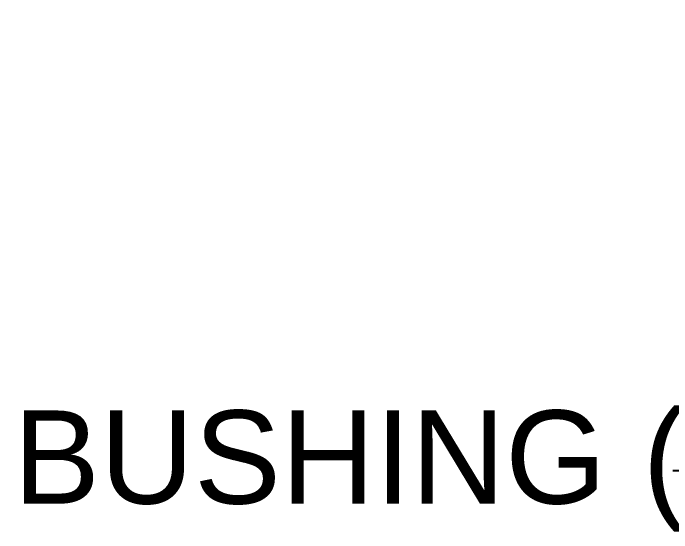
# Model space of a CAD drawing. Header units: feet. Extents: x -17 to 661, y -41 to 600.
# Drawn here: x 606.528 to 607.235, y 592.247 to 592.804 of the extents above; entities that cross this region are included whole.
import ezdxf
from ezdxf import colors
from ezdxf.entities.mleader import LeaderData, LeaderLine
from ezdxf.math import Vec2, Vec3

# ---------------------------------------------------------------- set-up
doc = ezdxf.new("R2010")
doc.units = ezdxf.units.FT
doc.header["$MEASUREMENT"] = 0
doc.layers.add('G-ANNO-TEXT', color=1, linetype='Continuous')
doc.styles.add('NEI-A', font='arial.ttf')

# ---------------------------------------------------------------- blocks, each defined once
blk = doc.blocks.new('Equipment Callout Arrowhead .75')
at = {"color": 0}
blk.add_ellipse((-0.2476, 0), major_axis=(0.7427, 0), ratio=0.350959, start_param=-0.80282, end_param=3.944413, dxfattribs=at)

msp = doc.modelspace()

# ---------------------------------------------------------------- leaders
at = {"layer": 'G-ANNO-TEXT'}
ml = msp.add_multileader_mtext('Standard', dxfattribs=at)
ml.set_content('BUSHING (TYP.)', color=256, style='NEI-A')
ml.set_leader_properties()
ml.set_arrow_properties(name='Equipment Callout Arrowhead .75')
ml.build(insert=Vec2(0, 0))
ml.multileader.update_dxf_attribs({"dogleg_length": 0.0625, "arrow_head_size": 0.125})
ctx = ml.context
ctx.base_point, ctx.char_height, ctx.arrow_head_size, ctx.landing_gap_size, ctx.plane_origin = Vec3(606.43831, 592.3131), 0.1, 0.125, 0.09, Vec3(612.34987, 591.49472)
notes = []
notes.append((ctx, [(0, (1, 1, 0), (607.29834, 592.3131), (-1, 0), 0.0625, [(0, [(608.69022, 592.8178)], 0, [])])]))
ctx.mtext.insert, ctx.mtext.width, ctx.mtext.flow_direction = Vec3(606.52831, 592.3778), 1.0219271, 5
for ctx, leaders in notes:
    for number, flags, end, landing, length, lines in leaders:
        leader = LeaderData()
        leader.index, (leader.has_last_leader_line, leader.has_dogleg_vector, leader.attachment_direction) = number, flags
        leader.last_leader_point, leader.dogleg_vector, leader.dogleg_length = Vec3(end), Vec3(landing), length
        for number, points, colour, breaks in lines:
            line = LeaderLine()
            line.index, line.vertices, line.color, line.breaks = number, Vec3.list(points), colors.encode_raw_color(colour), breaks
            leader.lines.append(line)
        ctx.leaders.append(leader)

doc.saveas('drawing.dxf')
